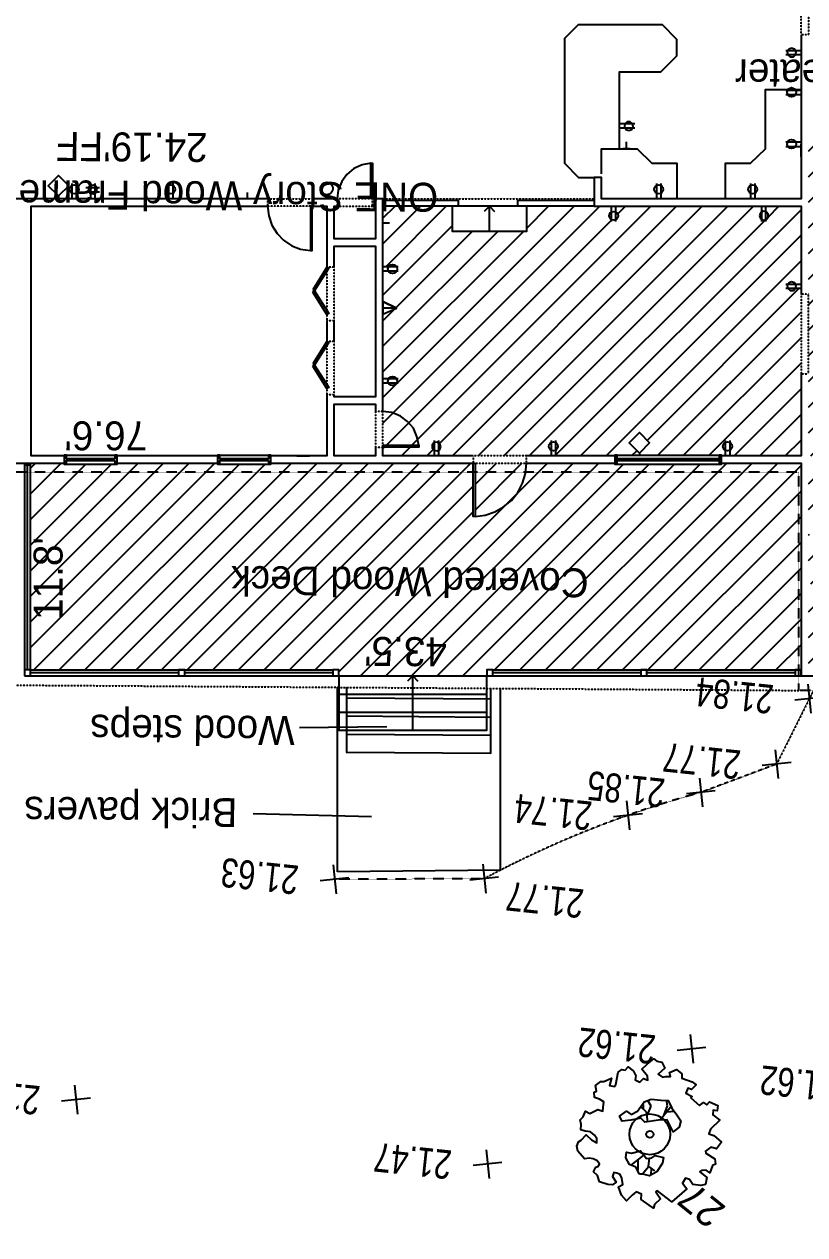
# Model space of a CAD drawing. Header units: inches. Extents: x -625442 to 34963, y -27993 to 66986.
# Drawn here: x 2216 to 2734, y 12471 to 13274 of the extents above; entities that cross this region are included whole.
import ezdxf
from ezdxf.enums import TextEntityAlignment as Align

# ---------------------------------------------------------------- set-up
doc = ezdxf.new("R2010")
doc.units = ezdxf.units.IN
doc.header["$LTSCALE"] = 0.5
doc.header["$MEASUREMENT"] = 0
doc.linetypes.add('DASHED2', pattern=[0.375, 0.25, -0.125])
doc.linetypes.add('HIDDEN2', pattern=[0.1875, 0.125, -0.0625])
for name, color, linetype in [('A-ANNO-TEXT', 30, 'Continuous'), ('BUILDING', 253, 'DASHED2'), ('BUILDING OH', 80, 'HIDDEN2'), ('EDGE OF PAVEMENT', 253, 'DASHED2'), ('EDGE OF PAVERS', 24, 'Continuous'), ('P-ABOVE', 201, 'HIDDEN2'), ('P-BELOW-LIGHT', 143, 'Continuous'), ('P-BELOW-MED', 145, 'Continuous'), ('P-CASEWORK', 140, 'Continuous'), ('P-DOOR', 51, 'Continuous'), ('P-FURNITURE', 201, 'Continuous'), ('P-RAILING', 60, 'Continuous'), ('P-WALL', 90, 'Continuous'), ('P-WINDOW', 213, 'Continuous'), ('SPOT ELEVATION TEXT', 252, 'Continuous'), ('TEXT', 7, 'Continuous'), ('Trees-Anno', 43, 'Continuous'), ('TreesMARK', 46, 'Continuous'), ('WOOD DECK', 37, 'Continuous')]:
    doc.layers.add(name, color=color, linetype=linetype)
doc.styles.add('BLDG', font='IC-Romans.shx', dxfattribs={"width": 0.8})
doc.styles.add('TXT', font='IC-Romans.shx')
doc.dimstyles.new('20 SCALE', dxfattribs={"dimtxt": 1.6, "dimasz": 2, "dimexe": 0.18, "dimexo": 0.0625, "dimgap": 0.04, "dimtad": 0, "dimdec": 1, "dimzin": 0, "dimdsep": 46, "dimtxsty": 'BLDG', "dimcen": 0.09, "dimaunit": 1, "dimadec": 4, "dimazin": 0, "dimtfac": 1, "dimtdec": 1, "dimtofl": 0, "dimtmove": 2, "dimatfit": 3, "dimfxl": 1, "dimtolj": 1, "dimtzin": 0, "dimarcsym": 0})

# ---------------------------------------------------------------- blocks, each defined once
blk = doc.blocks.new('SPT10')
at = {"color": 0, "linetype": 'Continuous'}
for p, q in [((-0.354, -0.354), (0.354, 0.354)), ((0.354, -0.354), (-0.354, 0.354))]:
    blk.add_line(p, q, dxfattribs=at)
blk = doc.blocks.new('TREE11')
at = {"linetype": 'Continuous'}
for p, q in [((-0.1344, 0.1783), (-0.1843, 0.1763)), ((-0.1564, 0.1773), (-0.1793, 0.2113)), ((-0.1324, 0.2402), (-0.1344, 0.1783)), ((-0.1344, 0.1783), (-0.1034, 0.1294)), ((-0.0944, 0.2422), (-0.0475, 0.1843)), ((-0.0345, 0.2472), (-0.0584, 0.1403)), ((0.0654, -0.0594), (0.1134, -0.1044)), ((0.0085, -0.1194), (0.0065, -0.2442)), ((0.0964, -0.0894), (0.1154, -0.1563)), ((0.1134, -0.1044), (0.1703, -0.1084)), ((0.1154, -0.1563), (0.1574, -0.1733)), ((0.1414, -0.1074), (0.1634, -0.1334)), ((0.0065, -0.1943), (-0.0305, -0.2313)), ((0.0085, -0.1673), (0.0275, -0.2303)), ((0.0275, -0.2303), (0.0584, -0.2562))]:
    blk.add_line(p, q, dxfattribs=at)
for points in [[(-0.0404, 0.3569), (-0.0155, 0.3439), (0.0085, 0.3509), (0.0284, 0.3609), (0.0155, 0.3888), (-0.0275, 0.4018), (-0.0195, 0.4337), (0.0065, 0.4507), (0.0634, 0.4737), (0.1023, 0.4487), (0.1383, 0.4467), (0.1472, 0.4098), (0.1363, 0.3928), (0.1413, 0.3779), (0.1702, 0.3699), (0.1962, 0.3779), (0.2201, 0.3908), (0.2431, 0.4148), (0.3129, 0.4018), (0.3389, 0.3808), (0.3499, 0.3509), (0.3439, 0.3289), (0.3399, 0.28), (0.289, 0.282), (0.2481, 0.275), (0.265, 0.2521), (0.293, 0.2441), (0.3279, 0.2441), (0.3609, 0.2651), (0.3898, 0.275), (0.4118, 0.2461), (0.4367, 0.2241), (0.4327, 0.1952), (0.4457, 0.1543), (0.4128, 0.1483), (0.3878, 0.0924), (0.3539, 0.0794), (0.3679, 0.0585), (0.3878, 0.0265), (0.4218, 0.0305), (0.4567, 0.0435), (0.4826, 0.0155), (0.4737, 0.0006), (0.5026, -0.0264), (0.4936, -0.0713), (0.4757, -0.0843), (0.4497, -0.1362), (0.4287, -0.0873), (0.3978, -0.1042), (0.3988, -0.1192), (0.4397, -0.196), (0.4317, -0.226), (0.4108, -0.238), (0.4088, -0.2679), (0.3629, -0.2679), (0.3289, -0.2549), (0.3149, -0.23), (0.28, -0.238), (0.276, -0.2729), (0.2461, -0.2819), (0.266, -0.3028), (0.3269, -0.3148), (0.3199, -0.3647), (0.306, -0.4226), (0.28, -0.4226), (0.2481, -0.4396), (0.2071, -0.4206), (0.2161, -0.3597), (0.1792, -0.3617), (0.1662, -0.3807), (0.1403, -0.3997), (0.1622, -0.4186), (0.1383, -0.4635), (0.0913, -0.4635), (0.0724, -0.4406), (0.0015, -0.4665), (-0.0334, -0.4665), (-0.0284, -0.4216), (-0.0035, -0.4126), (-0.0145, -0.3787), (-0.0634, -0.3887), (-0.0624, -0.3737), (-0.1413, -0.3697), (-0.1492, -0.4036), (-0.1772, -0.4056), (-0.1802, -0.4346), (-0.2401, -0.4496), (-0.26, -0.4196), (-0.2361, -0.4046), (-0.2541, -0.3797), (-0.3149, -0.3797), (-0.303, -0.2909), (-0.3159, -0.2589), (-0.3489, -0.2719), (-0.4178, -0.2699), (-0.4218, -0.212), (-0.3828, -0.196), (-0.3718, -0.1511), (-0.3838, -0.1421), (-0.4547, -0.1511), (-0.4836, -0.1252), (-0.4727, -0.1062), (-0.4896, -0.0533), (-0.4577, -0.0533), (-0.4387, -0.0334), (-0.4317, -0.0174), (-0.4926, -0.0164), (-0.5176, 0.0275), (-0.4966, 0.0535), (-0.4497, 0.0824), (-0.4088, 0.0694), (-0.3818, 0.0804), (-0.3878, 0.1193), (-0.4367, 0.1313), (-0.4118, 0.2661), (-0.287, 0.2701), (-0.282, 0.283), (-0.3369, 0.3), (-0.3309, 0.3569), (-0.3409, 0.3788), (-0.305, 0.3828), (-0.2381, 0.3868), (-0.2161, 0.3579), (-0.1762, 0.3679), (-0.1702, 0.4038), (-0.1642, 0.4587), (-0.1133, 0.4497), (-0.0594, 0.4178), (-0.0734, 0.3868)], [(-0.1183, 0.2581), (-0.0674, 0.2361), (-0.0225, 0.2491), (0.0275, 0.2301), (0.0474, 0.1962), (0.0155, 0.1812), (-0.0225, 0.1283), (-0.0873, 0.1453), (-0.1143, 0.1174), (-0.1213, 0.0904), (-0.1742, 0.0645), (-0.1942, 0.1004), (-0.2011, 0.1703), (-0.1802, 0.2241), (-0.1363, 0.2431)], [(0.0145, -0.1142), (0.0794, -0.0443), (0.1183, -0.0483), (0.1632, 0.0076), (0.2061, 0.0485), (0.2411, 0.0335), (0.2271, -0.0234), (0.1852, -0.0254), (0.1662, -0.0703), (0.1712, -0.1491), (0.1452, -0.196), (0.0883, -0.232), (0.0484, -0.2629), (-0.0045, -0.237), (-0.0534, -0.224), (-0.1083, -0.207), (-0.1263, -0.1671), (-0.1153, -0.1152), (-0.0294, -0.1541)]]:
    blk.add_lwpolyline(points, close=True, dxfattribs=at)
blk.add_circle((0, 0), 0.0248, dxfattribs=at)

msp = doc.modelspace()

# ---------------------------------------------------------------- hatches: boundary and pattern name
at = {"layer": 'P-FURNITURE'}
h = msp.add_hatch(dxfattribs=at)
h.set_pattern_fill('ANSI31', color=256, scale=96)
h.paths.add_polyline_path([(2723.16763, 13102.72532), (2724.92841, 13103.31224), (2726.88482, 13102.72532), (2727.42826, 13101.74711), (2731.18892, 13101.74711), (2731.18892, 13153.39638), (2707.90762, 13153.39638), (2707.90762, 13149.94005), (2709.27711, 13148.11406), (2709.27711, 13146.15765), (2707.90762, 13144.33167), (2707.90762, 13144.55695), (2705.95121, 13144.20124), (2704.19044, 13145.37509), (2703.60352, 13147.13586), (2704.19044, 13149.09227), (2705.16865, 13149.63572), (2705.16865, 13153.39638), (2608.32628, 13153.39638), (2608.32628, 13149.66838, -0.275281251), (2609.85371, 13147.1043, -1), (2604.022, 13147.1043, -0.279241415), (2605.5873, 13149.68853), (2605.5873, 13153.39638), (2594.04447, 13153.39638), (2549.04701, 13153.39638), (2549.04701, 13136.76688), (2500.13672, 13136.76688), (2500.13672, 13153.39638), (2453.9654, 13153.39638), (2453.9654, 13113.28994), (2457.68557, 13113.28994, -0.768550185), (2463.29885, 13111.79512, -0.776925803), (2457.65479, 13110.35532), (2453.9654, 13110.35532), (2453.9654, 13090.20428), (2462.9649, 13085.90018), (2453.9654, 13081.79171), (2453.9654, 13038.9463), (2457.68557, 13038.9463, -0.768550185), (2463.29885, 13037.45148, -0.776925803), (2457.65479, 13036.01168), (2453.9654, 13036.01168), (2453.9654, 13017.23013), (2459.83464, 13016.64321), (2465.50823, 13014.29551), (2470.20362, 13010.77397), (2474.11644, 13006.27423), (2476.46414, 13000.79627), (2477.63798, 12994.92704), (2477.63798, 12993.75319), (2453.9654, 12993.75319), (2453.9654, 12987.88396), (2488.00697, 12987.88396), (2488.00697, 12991.60114), (2486.63748, 12993.16627), (2486.63748, 12995.12268), (2488.00697, 12996.68781), (2489.96338, 12997.07909), (2491.72415, 12995.90525), (2492.31107, 12994.14448), (2491.72415, 12992.18806), (2490.74594, 12991.64462), (2490.74594, 12987.88396), (2513.8316, 12987.88396), (2549.04701, 12987.88396), (2565.48086, 12987.88396), (2565.48086, 12991.60412, -0.268774043), (2563.97001, 12994.21173, -1), (2569.98136, 12994.21173, -0.274405067), (2568.41548, 12991.57334), (2568.41548, 12987.88396), (2607.73935, 12987.88396), (2607.73935, 12988.27524), (2609.30448, 12988.27524), (2623.97757, 12988.27524), (2623.97757, 12989.64473), (2617.13013, 12996.49217), (2623.97757, 13003.33961), (2630.62937, 12996.49217), (2623.97757, 12989.64473), (2623.97757, 12988.27524), (2676.80068, 12988.27524), (2678.36581, 12988.27524), (2678.36581, 12987.88396), (2680.90915, 12987.88396), (2680.90915, 12991.60412, -0.268774043), (2679.39829, 12994.21173, -1), (2685.40964, 12994.21173, -0.274405067), (2683.84376, 12991.57334), (2683.84376, 12987.88396), (2731.18892, 12987.88396), (2731.18892, 13042.2722), (2731.18892, 13095.09531), (2731.18892, 13099.00813), (2727.47174, 13099.00813), (2726.10225, 13097.63865), (2723.9502, 13097.63865), (2722.38507, 13099.00813), (2721.99379, 13100.96455)])
h.paths.add_polyline_path([(2783.22947, 13158.28741), (2776.77331, 13158.87433), (2770.70844, 13161.02638), (2765.23048, 13164.35228), (2760.5351, 13168.85203), (2757.01355, 13174.13434), (2754.66586, 13180.19921), (2753.68766, 13186.45973), (2753.68766, 13187.63358), (2783.22947, 13187.63358), (2783.22947, 13202.30667), (2736.07995, 13202.30667), (2736.07995, 13101.35583), (2739.80011, 13101.35583, -0.768550185), (2745.4134, 13099.86101, -0.776925803), (2739.76933, 13098.42121), (2736.07995, 13098.42121), (2736.07995, 13095.09531), (2736.07995, 13042.2722), (2736.07995, 12987.88396), (2783.22947, 12987.88396), (2783.22947, 13080.22658), (2780.88178, 13076.31376), (2776.18639, 13076.31376), (2774.03434, 13080.22658), (2776.18639, 13084.13941), (2780.88178, 13084.13941), (2783.22947, 13080.22658)])
h.paths.add_polyline_path([(2866.37696, 13184.69896), (2866.37696, 13219.1318), (2788.1205, 13219.1318), (2788.1205, 13187.63358), (2788.1205, 13158.28741), (2788.1205, 13149.67919), (2792.62025, 13149.67919), (2795.16358, 13152.41817), (2818.0536, 13152.41817), (2820.79257, 13149.67919), (2832.53104, 13149.67919), (2835.27002, 13152.41817), (2857.18183, 13152.41817), (2863.63798, 13148.70099), (2866.37696, 13148.70099)])
edge = h.paths.add_edge_path(flags=16)
edge.add_ellipse((2810.52141, 13200.29836), major_axis=(0, -8.55704), ratio=0.864280795, start_angle=242.39798031, end_angle=477.60202131, ccw=False)
edge.add_line((2803.96768, 13204.26373), (2804.94564, 13206.80641))
edge.add_line((2804.94564, 13206.80641), (2805.7282, 13208.95846))
edge.add_line((2805.7282, 13208.95846), (2806.29734, 13211.23502))
edge.add_line((2806.29734, 13211.23502), (2804.16307, 13211.5018))
edge.add_line((2804.16307, 13211.5018), (2803.18487, 13212.08872))
edge.add_line((2803.18487, 13212.08872), (2802.79359, 13213.26257))
edge.add_line((2802.79359, 13213.26257), (2802.79359, 13216.19719))
edge.add_line((2802.79359, 13216.19719), (2803.18487, 13216.97975))
edge.add_line((2803.18487, 13216.97975), (2803.96743, 13217.17539))
edge.add_line((2803.96743, 13217.17539), (2817.07539, 13217.17539))
edge.add_line((2817.07539, 13217.17539), (2817.85795, 13216.97975))
edge.add_line((2817.85795, 13216.97975), (2818.24924, 13216.19719))
edge.add_line((2818.24924, 13216.19719), (2818.24924, 13213.26257))
edge.add_line((2818.24924, 13213.26257), (2817.85795, 13212.08872))
edge.add_line((2817.85795, 13212.08872), (2816.87975, 13211.5018))
edge.add_line((2816.87975, 13211.5018), (2814.74548, 13211.23502))
edge.add_line((2814.74548, 13211.23502), (2815.31462, 13208.95846))
edge.add_line((2815.31462, 13208.95846), (2816.09718, 13206.80641))
edge.add_line((2816.09718, 13206.80641), (2817.07514, 13204.26372))
h.paths.add_polyline_path([(2812.96693, 13194.08974), (2811.79308, 13193.69845), (2810.42359, 13193.50281), (2809.24974, 13193.69845), (2808.0759, 13194.08974), (2806.31513, 13195.65487), (2805.14128, 13197.80692), (2804.75, 13200.74154), (2805.53256, 13203.87179), (2807.09769, 13205.82821), (2809.24974, 13207.00205), (2809.83667, 13207.00205), (2810.42359, 13207.00205), (2811.20615, 13207.00205), (2811.79308, 13207.00205), (2813.94513, 13205.82821), (2815.51026, 13203.87179), (2816.29282, 13200.74154), (2815.90154, 13197.80692), (2814.7277, 13195.65487)], flags=0)
h.paths.add_polyline_path([(2812.96693, 13194.28538), (2811.79308, 13193.8941), (2810.42359, 13193.69845), (2809.24974, 13193.8941), (2808.0759, 13194.28538), (2806.51077, 13195.65487), (2805.53256, 13197.41564), (2805.14128, 13199.76333), (2805.33692, 13202.30667), (2806.31513, 13204.45872), (2807.48897, 13205.63256), (2808.85846, 13206.41513), (2809.0541, 13206.41513), (2809.44538, 13206.61077), (2809.83667, 13206.61077), (2810.42359, 13206.61077), (2811.01051, 13206.61077), (2811.59744, 13206.61077), (2813.35821, 13205.82821), (2814.7277, 13204.45872), (2815.7059, 13202.30667), (2815.90154, 13199.76333), (2815.51026, 13197.41564), (2814.53205, 13195.65487)], flags=0)
h.paths.add_polyline_path([(2813.35821, 13208.1759), (2813.16257, 13208.37154), (2813.35821, 13208.76282), (2813.55385, 13208.37154)], flags=0)
h.paths.add_polyline_path([(2807.68461, 13208.1759), (2807.48897, 13208.37154), (2807.68461, 13208.76282), (2807.88026, 13208.37154)], flags=0)
h.paths.add_polyline_path([(2810.42359, 13213.65385), (2809.56047, 13214.22927), (2809.83667, 13214.43642), (2809.83667, 13214.8277), (2810.42359, 13215.21898), (2811.20615, 13214.8277), (2811.20615, 13214.04513)], flags=0)
h.paths.add_polyline_path([(2990.41345, 13102.92096), (2990.41345, 13104.48609), (2990.80474, 13104.48609), (2990.80474, 13122.09379), (2966.74087, 13122.09379), (2966.74087, 13094.50839), (2965.76267, 13094.50839), (2959.69779, 13095.48659), (2954.21984, 13097.63865), (2949.13317, 13100.96455), (2945.02471, 13105.26865), (2941.89445, 13110.35532), (2939.93804, 13116.02892), (2939.35111, 13122.09379), (2916.85238, 13122.09379), (2916.85238, 13118.37363, -0.268774043), (2918.36324, 13115.76602, -1), (2912.35188, 13115.76602, -0.274405067), (2913.91776, 13118.40441), (2913.91776, 13122.09379), (2844.26951, 13122.09379), (2844.26951, 13118.63746), (2845.639, 13116.81148), (2845.639, 13114.85507), (2844.26951, 13113.02908), (2844.26951, 13113.25437), (2842.3131, 13112.89866), (2840.55233, 13113.87686), (2839.9654, 13115.83327), (2840.55233, 13117.78969), (2841.53053, 13118.33313), (2841.53053, 13122.09379), (2788.1205, 13122.09379), (2788.1205, 13072.98786), (2790.84484, 13072.98786, -1.018689841), (2799.14301, 13073.14153, -0.981653061), (2790.84484, 13072.98786), (2788.1205, 13072.98786), (2788.1205, 13059.48862), (2791.56088, 13059.48862, -0.787554824), (2797.14945, 13058.14122, -0.780748441), (2791.58397, 13056.74965), (2788.1205, 13056.74965), (2788.1205, 12987.88396), (2990.80474, 12987.88396), (2990.80474, 13009.0132), (2987.08755, 13009.0132), (2985.52242, 13007.64372), (2983.56601, 13007.64372), (2982.00088, 13009.0132), (2981.6096, 13010.96961), (2982.78345, 13012.73039), (2984.54422, 13013.31731), (2986.50063, 13012.73039), (2987.04408, 13011.75218), (2990.41345, 13011.75218), (2990.41345, 13011.94782), (2990.41345, 13044.03297), (2990.41345, 13045.5981), (2990.80474, 13045.5981), (2990.80474, 13069.27068), (2990.41345, 13069.27068), (2990.41345, 13070.64017)])
h.paths.add_polyline_path([(2990.80474, 12945.23419), (2987.08457, 12945.23419, -0.768550185), (2981.47129, 12946.72901, -0.776925803), (2987.11535, 12948.1688), (2990.80474, 12948.1688), (2990.80474, 12981.62344), (2987.07674, 12981.62344, -0.775629861), (2981.59687, 12982.99293), (2788.1205, 12982.99293), (2788.1205, 12980.05831), (2823.33591, 12980.05831), (2823.33591, 12978.88447), (2822.55334, 12972.23267), (2820.40129, 12965.77651), (2817.07539, 12959.71163), (2812.57564, 12954.62496), (2807.29333, 12950.32086), (2801.22846, 12947.1906), (2794.7723, 12945.42983), (2793.3409, 12945.26143), (2793.20717, 12945.03855), (2797.90256, 12945.03855), (2800.05461, 12941.12572), (2797.90256, 12937.01726), (2793.20717, 12937.01726), (2790.85947, 12941.12572), (2793.3409, 12945.26143), (2788.1205, 12944.64726), (2788.1205, 12936.03905), (2752.12253, 12936.03905), (2752.12253, 12932.35702, -0.276226178), (2753.66214, 12929.78279, -1), (2747.81842, 12929.78279, -0.258184749), (2749.18791, 12932.25815), (2749.18791, 12936.03905), (2736.07995, 12936.03905), (2736.07995, 12902.9757), (2739.79713, 12902.9757), (2741.36226, 12904.34519), (2743.70996, 12904.34519), (2743.70996, 12904.00281), (2744.8838, 12902.9757), (2745.27509, 12901.01929), (2744.29688, 12899.25851), (2742.34047, 12898.67159), (2740.38406, 12899.25851), (2739.84061, 12900.23672), (2736.07995, 12900.23672), (2736.07995, 12846.82669), (2826.27052, 12846.82669), (2826.27052, 12847.21797), (2827.83565, 12847.21797), (2846.6172, 12847.21797), (2846.6172, 12850.55468, -0.275281251), (2845.08977, 12853.11876, -1), (2850.92148, 12853.11876, -0.279241415), (2849.35618, 12850.53453), (2849.35618, 12847.21797), (2859.9208, 12847.21797), (2861.48593, 12847.21797), (2861.48593, 12846.82669), (2903.54878, 12846.82669), (2903.54878, 12850.54685, -0.268774043), (2902.03792, 12853.15445, -1), (2908.04928, 12853.15445, -0.274405067), (2906.4834, 12850.51607), (2906.4834, 12846.82669), (2908.43981, 12846.82669), (2908.43981, 12847.21797), (2910.00494, 12847.21797), (2942.28573, 12847.21797), (2943.85086, 12847.21797), (2943.85086, 12846.82669), (2990.80474, 12846.82669), (2990.80474, 12888.88953), (2987.08457, 12888.88953, -0.768550185), (2981.47129, 12890.38435, -0.776925803), (2987.11535, 12891.82415), (2990.80474, 12891.82415), (2990.80474, 12897.69339), (2990.80474, 12933.10443)])
h.paths.add_polyline_path([(2783.22947, 12980.05831), (2783.22947, 12982.99293), (2736.07995, 12982.99293), (2736.07995, 12940.93008), (2783.22947, 12940.93008), (2783.22947, 12944.8429)], flags=17)
h.paths.add_polyline_path([(2910.59186, 13219.1318), (2871.26799, 13219.1318), (2871.26799, 13184.69896), (2883.00646, 13184.69896), (2883.00646, 13179.80793), (2871.26799, 13179.80793), (2871.26799, 13126.98482), (2884.76723, 13126.98482), (2885.74544, 13129.18578), (2885.74544, 13129.91944), (2885.54979, 13129.91944), (2885.54979, 13130.11508), (2884.57159, 13129.91944), (2884.57159, 13130.31072), (2885.54979, 13130.11508), (2885.54979, 13130.31072), (2885.94108, 13130.31072), (2886.33236, 13130.31072), (2886.33236, 13130.11508), (2887.31056, 13130.31072), (2887.31056, 13129.91944), (2886.33236, 13130.11508), (2886.33236, 13129.91944), (2886.13672, 13128.74559), (2886.33236, 13128.74559), (2886.91928, 13126.98482), (2889.65826, 13126.98482), (2889.65826, 13133.07332, -9.864532552), (2891.61467, 13133.0497), (2891.61467, 13126.98482), (2894.94057, 13126.98482), (2895.72313, 13129.33251), (2895.72313, 13129.91944), (2895.52749, 13129.91944), (2895.52749, 13130.11508), (2894.54929, 13129.91944), (2894.54929, 13130.31072), (2895.52749, 13130.11508), (2895.52749, 13130.31072), (2895.91878, 13130.31072), (2896.31006, 13130.31072), (2896.31006, 13130.11508), (2897.28826, 13130.31072), (2897.28826, 13129.91944), (2896.31006, 13130.11508), (2896.31006, 13129.91944), (2896.11442, 13129.91944), (2896.11442, 13128.74559), (2896.31006, 13128.74559), (2896.89698, 13126.98482), (2910.59186, 13126.98482)])
h.paths.add_polyline_path([(2990.80474, 13219.1318), (2962.63241, 13219.1318), (2962.63241, 13215.67548), (2964.0019, 13213.84949), (2964.0019, 13211.89308), (2962.63241, 13210.0671), (2962.63241, 13210.29238), (2960.676, 13209.93667), (2958.91523, 13210.91488), (2958.3283, 13212.87129), (2958.91523, 13214.8277), (2959.89343, 13215.37115), (2959.89343, 13219.1318), (2915.48289, 13219.1318), (2915.48289, 13126.98482), (2939.35111, 13126.98482), (2966.74087, 13126.98482), (2990.80474, 13126.98482)])
h.paths.add_polyline_path([(2470.20362, 13010.77397), (2465.50823, 13014.29551), (2459.83464, 13016.64321), (2453.9654, 13017.23013), (2453.9654, 12994.92704), (2477.63798, 12994.92704), (2476.46414, 13000.79627), (2474.11644, 13006.27423)], flags=17)
h.paths.add_polyline_path([(2820.40129, 12965.77651), (2822.55334, 12972.23267), (2823.33591, 12978.88447), (2788.1205, 12978.88447), (2788.1205, 12944.64726), (2793.3409, 12945.26143), (2794.7723, 12945.42983), (2801.22846, 12947.1906), (2807.29333, 12950.32086), (2812.57564, 12954.62496), (2817.07539, 12959.71163)], flags=17)
h.paths.add_polyline_path([(2965.76267, 13122.09379), (2939.35111, 13122.09379), (2939.93804, 13116.02892), (2941.89445, 13110.35532), (2945.02471, 13105.26865), (2949.13317, 13100.96455), (2954.21984, 13097.63865), (2959.69779, 13095.48659), (2965.76267, 13094.50839)], flags=17)
h.paths.add_polyline_path([(2783.22947, 13186.45973), (2753.68766, 13186.45973), (2754.66586, 13180.19921), (2757.01355, 13174.13434), (2760.5351, 13168.85203), (2765.23048, 13164.35228), (2770.70844, 13161.02638), (2776.77331, 13158.87433), (2783.22947, 13158.28741)], flags=17)
h.paths.add_polyline_path([(2731.18892, 12982.99293), (2678.36581, 12982.99293), (2678.36581, 12982.40601), (2676.80068, 12982.40601), (2609.30448, 12982.40601), (2607.73935, 12982.40601), (2607.73935, 12982.99293), (2549.04701, 12982.99293), (2548.46008, 12976.14549), (2546.50367, 12969.68933), (2543.37341, 12963.62446), (2539.06931, 12958.34214), (2533.98264, 12954.03804), (2528.1134, 12950.71214), (2521.65724, 12948.56009), (2515.00545, 12947.58188), (2513.8316, 12947.58188), (2513.8316, 12982.99293), (2379.62177, 12982.99293), (2379.62177, 12982.40601), (2378.05664, 12982.40601), (2345.77585, 12982.40601), (2344.21072, 12982.40601), (2344.21072, 12982.99293), (2277.69272, 12982.99293), (2277.69272, 12982.40601), (2276.12759, 12982.40601), (2244.04244, 12982.40601), (2242.47732, 12982.40601), (2242.47732, 12982.99293), (2220.31563, 12982.99293), (2220.31563, 12981.99293), (2220.31563, 12845.93566), (2420.66495, 12845.93566), (2424.66495, 12845.93566), (2424.66495, 12841.93566), (2522.83961, 12841.93566), (2522.83961, 12845.93566), (2526.83961, 12845.93566), (2731.18892, 12845.93566)])
h.paths.add_polyline_path([(2546.50367, 12969.68933), (2548.46008, 12976.14549), (2549.04701, 12982.99293), (2515.00545, 12982.99293), (2515.00545, 12947.58188), (2521.65724, 12948.56009), (2528.1134, 12950.71214), (2533.98264, 12954.03804), (2539.06931, 12958.34214), (2543.37341, 12963.62446)], flags=17)

# ---------------------------------------------------------------- linework, layer by layer
at = {"layer": 'A-ANNO-TEXT'}
for points in [[(2524.59186, 13136.76688), (2524.59186, 13153.39638), (2521.07032, 13149.87484)], [(2524.59186, 13153.39638), (2527.91776, 13149.87484)], [(2473.75228, 12805.93566), (2473.75228, 12841.93566), (2470.23074, 12838.41412)], [(2473.75228, 12841.93566), (2477.07818, 12838.41412)]]:
    msp.add_lwpolyline(points, dxfattribs=at)
at = {"layer": 'BUILDING'}
for points in [[(2729.72138, 12977.17396), (1810.68286, 12977.17396)], [(2729.72138, 12832.34461), (2729.72138, 12977.17396)], [(3001.1339, 12831.49608), (2729.72138, 12832.34461)]]:
    msp.add_lwpolyline(points, dxfattribs=at)
at = {"layer": 'BUILDING OH'}
msp.add_lwpolyline([(2207.90232, 12835.89189), (2729.72138, 12832.34461)], dxfattribs=at)
at = {"layer": 'EDGE OF PAVEMENT'}
msp.add_lwpolyline([(2739.38974, 12832.31439), (2714.96284, 12783.51617), (2664.73719, 12764.73019, 0.056354148), (2521.1017, 12707.51551), (2421.84117, 12707.12884)], format="xyb", dxfattribs=at)
at = {"layer": 'EDGE OF PAVERS'}
for points in [[(2423.90232, 12712.02071), (2423.90232, 12834.42354)], [(2531.90232, 12713.17686), (2531.90232, 12833.68937)], [(2531.90232, 12713.17686), (2423.90232, 12712.02071)]]:
    msp.add_lwpolyline(points, dxfattribs=at)
at = {"layer": 'P-ABOVE'}
for points in [[(2736.07995, 13267.06389), (2731.18892, 13267.06389), (2731.18892, 13302.2793), (2736.07995, 13302.2793)], [(2377.66535, 13153.39638), (2377.66535, 13158.28741), (2407.01153, 13158.28741), (2407.01153, 13153.39638)], [(2447.11796, 13158.28741), (2423.64103, 13158.28741), (2423.64103, 13153.39638), (2447.11796, 13153.39638)], [(2421.68461, 13113.0943), (2416.79359, 13113.0943), (2416.79359, 13077.68325), (2421.68461, 13077.68325)], [(2736.07995, 13042.2722), (2736.07995, 13095.09531), (2731.18892, 13095.09531), (2731.18892, 13042.2722)], [(2421.68461, 13063.79273), (2416.79359, 13063.79273), (2416.79359, 13028.57732), (2421.68461, 13028.57732)], [(2453.9654, 12993.75319), (2453.9654, 13017.23013), (2449.07438, 13017.23013), (2449.07438, 12993.75319)], [(2513.8316, 12982.99293), (2549.04701, 12982.99293), (2549.04701, 12987.88396), (2513.8316, 12987.88396)]]:
    msp.add_lwpolyline(points, close=True, dxfattribs=at)
msp.add_lwpolyline([(2453.9654, 13158.28741), (2594.04447, 13158.28741)], dxfattribs=at)
at = {"layer": 'P-BELOW-LIGHT'}
for points in [[(2721.01558, 13256.69491), (2731.18892, 13256.69491)], [(2721.01558, 13253.95593), (2731.18892, 13253.95593)], [(2721.01558, 13230.47899), (2731.18892, 13230.47899)], [(2721.01558, 13227.54437), (2731.18892, 13227.54437)], [(2620.84731, 13207.98026), (2610.67397, 13207.98026)], [(2620.84731, 13205.24128), (2610.67397, 13205.24128)], [(2617.71705, 13191.5464), (2613.02166, 13191.5464)], [(2615.17372, 13196.04615), (2615.17372, 13191.5464)], [(2721.01558, 13196.04615), (2731.18892, 13196.04615)], [(2721.01558, 13193.11153), (2731.18892, 13193.11153)], [(2731.18892, 13186.26409), (2731.18892, 13194.67666)], [(2247.75963, 13168.46075), (2247.75963, 13158.28741)], [(2250.69424, 13168.46075), (2250.69424, 13158.28741)], [(2256.95476, 13165.91741), (2265.95425, 13165.91741)], [(2260.08502, 13168.46075), (2260.08502, 13158.28741)], [(2262.824, 13168.46075), (2262.824, 13158.28741)], [(2311.73428, 13168.46075), (2311.73428, 13158.28741)], [(2314.6689, 13168.46075), (2314.6689, 13158.28741)], [(2635.32476, 13168.46075), (2635.32476, 13158.28741)], [(2638.25937, 13168.46075), (2638.25937, 13158.28741)], [(2697.53864, 13168.46075), (2697.53864, 13158.28741)], [(2700.47326, 13168.46075), (2700.47326, 13158.28741)], [(2238.76013, 13160.24382), (2238.76013, 13158.28741)], [(2256.95476, 13162.98279), (2265.95425, 13162.98279)], [(2363.97047, 13162.59151), (2363.97047, 13158.28741)], [(2419.14128, 13158.28741), (2414.44589, 13158.28741)], [(2416.59794, 13161.02638), (2416.59794, 13158.28741)], [(2605.5873, 13143.22304), (2605.5873, 13153.39638)], [(2608.32628, 13143.22304), (2608.32628, 13153.39638)], [(2705.16865, 13143.22304), (2705.16865, 13153.39638)], [(2707.90762, 13143.22304), (2707.90762, 13153.39638)], [(2453.9654, 13139.7015), (2453.9654, 13144.39688)], [(2458.26951, 13142.24483), (2453.9654, 13142.24483)], [(2464.13874, 13113.28994), (2453.9654, 13113.28994)], [(2464.13874, 13110.35532), (2453.9654, 13110.35532)], [(2721.01558, 13101.74711), (2731.18892, 13101.74711)], [(2721.01558, 13099.00813), (2731.18892, 13099.00813)], [(2464.13874, 13038.9463), (2453.9654, 13038.9463)], [(2464.13874, 13036.01168), (2453.9654, 13036.01168)], [(2488.00697, 12998.0573), (2488.00697, 12987.88396)], [(2490.74594, 12998.0573), (2490.74594, 12987.88396)], [(2565.48086, 12998.0573), (2565.48086, 12987.88396)], [(2568.41548, 12998.0573), (2568.41548, 12987.88396)], [(2680.90915, 12998.0573), (2680.90915, 12987.88396)], [(2683.84376, 12998.0573), (2683.84376, 12987.88396)], [(2244.04244, 12982.40601), (2244.04244, 12984.7537), (2244.62937, 12984.7537), (2244.62937, 12985.92755), (2244.04244, 12985.92755), (2244.04244, 12988.27524), (2242.47732, 12988.27524), (2242.47732, 12982.40601), (2244.04244, 12982.40601), (2276.12759, 12982.40601)], [(2244.04244, 12988.27524), (2276.12759, 12988.27524)], [(2345.77585, 12982.40601), (2345.77585, 12984.7537), (2346.55841, 12984.7537), (2346.55841, 12985.92755), (2345.77585, 12985.92755), (2345.77585, 12988.27524), (2344.21072, 12988.27524), (2344.21072, 12982.40601), (2345.77585, 12982.40601), (2378.05664, 12982.40601)], [(2345.77585, 12988.27524), (2378.05664, 12988.27524)], [(2396.83819, 12987.88396), (2405.25076, 12987.88396)], [(2609.30448, 12982.40601), (2609.30448, 12984.7537), (2610.08705, 12984.7537), (2610.08705, 12985.92755), (2609.30448, 12985.92755), (2609.30448, 12988.27524), (2607.73935, 12988.27524), (2607.73935, 12982.40601), (2609.30448, 12982.40601), (2676.80068, 12982.40601)], [(2609.30448, 12988.27524), (2676.80068, 12988.27524)], [(2623.97757, 12989.64473), (2623.97757, 12987.88396)], [(2608.52192, 12984.7537), (2608.52192, 12985.92755)], [(2677.58325, 12985.92755), (2677.58325, 12984.7537)]]:
    msp.add_lwpolyline(points, dxfattribs=at)
for points in [[(2724.92841, 13258.26004), (2723.16763, 13257.47747), (2721.99379, 13255.91234), (2722.38507, 13253.76029), (2723.9502, 13252.58644), (2726.10225, 13252.58644), (2727.47174, 13253.76029), (2727.86302, 13255.91234), (2726.88482, 13257.47747)], [(2616.93449, 13203.67615), (2618.8909, 13204.26308), (2619.8691, 13206.02385), (2619.47782, 13207.98026), (2617.91269, 13209.34975), (2615.95628, 13209.34975), (2614.39115, 13207.98026), (2613.99987, 13206.02385), (2614.97808, 13204.26308)], [(2238.76013, 13173.74306), (2245.60757, 13166.89562), (2238.76013, 13160.24382), (2231.91269, 13166.89562), (2238.76013, 13173.74306), (2245.60757, 13166.89562), (2238.76013, 13160.24382), (2231.91269, 13166.89562)], [(2264.38912, 13164.54792), (2263.8022, 13166.50433), (2262.04143, 13167.48254), (2259.88938, 13167.09126), (2258.71553, 13165.52613), (2258.71553, 13163.56972), (2259.88938, 13162.00459), (2262.04143, 13161.6133), (2263.8022, 13162.59151)], [(2703.60352, 13147.13586), (2704.19044, 13145.37509), (2705.95121, 13144.20124), (2708.10327, 13144.59252), (2709.27711, 13146.15765), (2709.27711, 13148.11406), (2708.10327, 13149.67919), (2705.95121, 13150.07048), (2704.19044, 13149.09227)], [(2724.92841, 13103.31224), (2723.16763, 13102.72532), (2721.99379, 13100.96455), (2722.38507, 13099.00813), (2723.9502, 13097.63865), (2726.10225, 13097.63865), (2727.47174, 13099.00813), (2727.86302, 13100.96455), (2726.88482, 13102.72532)], [(2453.9654, 13081.79171), (2462.9649, 13085.90018), (2453.9654, 13090.20428)], [(2453.9654, 13085.90018), (2453.9654, 13090.20428), (2462.9649, 13085.90018), (2453.9654, 13085.90018), (2453.9654, 13081.79171), (2462.9649, 13085.90018)], [(2492.31107, 12994.14448), (2491.72415, 12995.90525), (2489.96338, 12997.07909), (2488.00697, 12996.68781), (2486.63748, 12995.12268), (2486.63748, 12993.16627), (2488.00697, 12991.60114), (2489.96338, 12991.20986), (2491.72415, 12992.18806)], [(2623.97757, 13003.33961), (2630.62937, 12996.49217), (2623.97757, 12989.64473), (2617.13013, 12996.49217), (2623.97757, 13003.33961), (2630.62937, 12996.49217), (2623.97757, 12989.64473), (2617.13013, 12996.49217)], [(2276.12759, 12984.7537), (2276.12759, 12982.40601), (2277.69272, 12982.40601), (2277.69272, 12988.27524), (2276.12759, 12988.27524), (2276.12759, 12985.92755), (2275.34503, 12985.92755), (2275.34503, 12984.7537)], [(2378.05664, 12984.7537), (2378.05664, 12982.40601), (2379.62177, 12982.40601), (2379.62177, 12988.27524), (2378.05664, 12988.27524), (2378.05664, 12985.92755), (2377.27407, 12985.92755), (2377.27407, 12984.7537)], [(2676.80068, 12984.7537), (2676.80068, 12982.40601), (2678.36581, 12982.40601), (2678.36581, 12988.27524), (2676.80068, 12988.27524), (2676.80068, 12985.92755), (2676.01812, 12985.92755), (2676.01812, 12984.7537)]]:
    msp.add_lwpolyline(points, close=True, dxfattribs=at)
for centre, radius in [((2724.86115, 13229.03919), 3.00568), ((2724.86115, 13194.60635), 3.00568), ((2249.25445, 13164.61517), 3.00568), ((2313.22911, 13164.61517), 3.00568), ((2416.63073, 13165.1393), 4.14125), ((2636.81958, 13164.61517), 3.00568), ((2699.03346, 13164.61517), 3.00568), ((2606.93786, 13147.1043), 2.91586), ((2460.29317, 13111.79512), 3.00568), ((2460.29317, 13037.45148), 3.00568), ((2566.97568, 12994.21173), 3.00568), ((2682.40397, 12994.21173), 3.00568)]:
    msp.add_circle(centre, radius, dxfattribs=at)
at = {"layer": 'P-BELOW-MED'}
for p, q in [((2216.31563, 12981.99293), (2216.31563, 12841.93566)), ((2220.31563, 12845.93566), (2220.31563, 12981.99293)), ((2220.31563, 12845.93566), (2420.66495, 12845.93566)), ((2526.83961, 12845.93566), (2731.18892, 12845.93566)), ((2216.31563, 12841.93566), (2424.66495, 12841.93566)), ((2424.66495, 12841.93566), (2522.83961, 12841.93566)), ((2526.83961, 12841.93566), (2731.18892, 12841.93566))]:
    msp.add_line(p, q, dxfattribs=at)
for points in [[(2504.04954, 13153.39638), (2504.04954, 13157.3092), (2453.9654, 13157.3092)], [(2594.04447, 13157.3092), (2543.17777, 13157.3092), (2543.17777, 13153.39638)], [(2594.04447, 13153.39638), (2453.9654, 13153.39638)], [(2549.04701, 13153.39638), (2549.04701, 13136.76688), (2500.13672, 13136.76688), (2500.13672, 13153.39638)], [(2424.66495, 12841.93566), (2424.66495, 12829.93566), (2522.83961, 12829.93566), (2522.83961, 12841.93566)], [(2424.66495, 12829.93566), (2424.66495, 12817.93566), (2522.83961, 12817.93566), (2522.83961, 12829.93566)], [(2424.66495, 12817.93566), (2424.66495, 12805.93566), (2522.83961, 12805.93566), (2522.83961, 12817.93566)]]:
    msp.add_lwpolyline(points, dxfattribs=at)
at = {"layer": 'P-CASEWORK'}
for points in [[(2610.67397, 13191.5464), (2610.67397, 13242.60874), (2638.25937, 13242.60874), (2648.824, 13253.17337), (2648.824, 13263.93363), (2639.23758, 13273.71569), (2583.28421, 13273.71569), (2574.28472, 13264.71619), (2574.28472, 13181.95998), (2583.67549, 13172.56921), (2594.04447, 13172.56921)], [(2681.10479, 13158.28741), (2681.10479, 13181.95998), (2697.73428, 13181.95998), (2707.51634, 13191.5464), (2707.51634, 13230.87027), (2730.99328, 13230.87027)], [(2598.9355, 13174.9169), (2598.9355, 13191.5464), (2622.41244, 13191.5464), (2632.1945, 13181.95998), (2648.824, 13181.95998), (2648.824, 13158.28741)]]:
    msp.add_lwpolyline(points, dxfattribs=at)
at = {"layer": 'P-DOOR'}
for points in [[(2445.94412, 13181.95998), (2440.07488, 13180.78614), (2434.59693, 13178.43844), (2430.09718, 13174.52562), (2426.57564, 13169.83023), (2424.22795, 13164.15664), (2423.64103, 13158.28741), (2407.01153, 13158.28741)], [(2377.46971, 13153.39638), (2378.25228, 13146.94022), (2380.20869, 13140.87534), (2383.73023, 13135.39739), (2388.03434, 13130.89764), (2393.51229, 13127.18046), (2399.38152, 13125.02841), (2405.83768, 13124.0502)], [(2477.63798, 12994.92704), (2476.46414, 13000.79627), (2474.11644, 13006.27423), (2470.20362, 13010.77397), (2465.50823, 13014.29551), (2459.83464, 13016.64321), (2453.9654, 13017.23013)], [(2515.00545, 12947.58188), (2521.65724, 12948.56009), (2528.1134, 12950.71214), (2533.98264, 12954.03804), (2539.06931, 12958.34214), (2543.37341, 12963.62446), (2546.50367, 12969.68933), (2548.46008, 12976.14549), (2549.04701, 12982.99293)]]:
    msp.add_lwpolyline(points, dxfattribs=at)
for points in [[(2445.94412, 13158.28741), (2445.94412, 13181.95998), (2447.11796, 13181.95998), (2447.11796, 13158.28741)], [(2405.83768, 13153.39638), (2405.83768, 13124.0502), (2407.01153, 13124.0502), (2407.01153, 13153.39638)], [(2407.40281, 13098.02993), (2408.57666, 13097.24736), (2417.96743, 13112.31173), (2416.79359, 13113.0943)], [(2407.40281, 13096.4648), (2408.57666, 13097.24736), (2417.96743, 13082.37864), (2416.79359, 13081.59607)], [(2407.40281, 13048.924), (2408.57666, 13048.14143), (2417.96743, 13063.01016), (2416.79359, 13063.79273)], [(2407.40281, 13047.35887), (2408.57666, 13048.14143), (2417.96743, 13033.27271), (2416.79359, 13032.49014)], [(2453.9654, 12994.92704), (2477.63798, 12994.92704), (2477.63798, 12993.75319), (2453.9654, 12993.75319)], [(2515.00545, 12982.99293), (2515.00545, 12947.58188), (2513.8316, 12947.58188), (2513.8316, 12982.99293)]]:
    msp.add_lwpolyline(points, close=True, dxfattribs=at)
at = {"layer": 'P-RAILING'}
for p, q in [((2218.31563, 12845.93566), (2218.31563, 12981.99293)), ((2318.49029, 12843.93566), (2220.31563, 12843.93566)), ((2420.66495, 12843.93566), (2322.49029, 12843.93566)), ((2625.01426, 12843.93566), (2526.83961, 12843.93566)), ((2727.18892, 12843.93566), (2629.01426, 12843.93566))]:
    msp.add_line(p, q, dxfattribs=at)
at = {"layer": 'P-WALL'}
for points in [[(2731.18892, 13267.06389), (2731.18892, 13158.28741), (2598.9355, 13158.28741), (2598.9355, 13172.56921), (2594.04447, 13172.56921), (2594.04447, 13153.39638), (2731.18892, 13153.39638), (2731.18892, 13095.09531)], [(2377.66535, 13158.28741), (2122.94057, 13158.28741), (2122.94057, 13232.82669), (2044.09718, 13232.82669)], [(2453.9654, 13017.23013), (2453.9654, 13158.28741), (2447.11796, 13158.28741)], [(2242.47732, 12987.88396), (2220.76115, 12987.88396), (2220.76115, 13153.39638), (2377.66535, 13153.39638)], [(2407.01153, 13153.39638), (2416.79359, 13153.39638), (2416.79359, 13113.0943)], [(2447.11796, 13153.39638), (2449.07438, 13153.39638), (2449.07438, 13131.87585), (2421.68461, 13131.87585), (2421.68461, 13153.39638), (2423.64103, 13153.39638)], [(2421.68461, 13113.0943), (2421.68461, 13126.98482), (2449.07438, 13126.98482), (2449.07438, 13027.01219), (2421.68461, 13027.01219), (2421.68461, 13028.57732)], [(2416.79359, 13077.68325), (2416.79359, 13063.79273)], [(2421.68461, 13063.79273), (2421.68461, 13077.68325)], [(2731.18892, 13042.2722), (2731.18892, 12987.88396), (2678.36581, 12987.88396)], [(2416.79359, 13028.57732), (2416.79359, 12987.88396), (2379.62177, 12987.88396)], [(2449.07438, 12993.75319), (2449.07438, 12987.88396), (2421.68461, 12987.88396), (2421.68461, 13022.12116), (2449.07438, 13022.12116), (2449.07438, 13017.23013)], [(2344.21072, 12987.88396), (2277.69272, 12987.88396)], [(2513.8316, 12987.88396), (2453.9654, 12987.88396), (2453.9654, 12993.75319)], [(2607.73935, 12987.88396), (2549.04701, 12987.88396)], [(2192.0019, 12982.99293), (2242.47732, 12982.99293)], [(2216.31563, 12982.99293), (2216.31563, 12981.99293), (2220.31563, 12981.99293), (2220.31563, 12982.99293)], [(2277.69272, 12982.99293), (2344.21072, 12982.99293)], [(2379.62177, 12982.99293), (2513.8316, 12982.99293)], [(2549.04701, 12982.99293), (2607.73935, 12982.99293)], [(2678.36581, 12982.99293), (2731.18892, 12982.99293), (2731.18892, 12841.93566), (2826.27052, 12841.93566)]]:
    msp.add_lwpolyline(points, dxfattribs=at)
for points in [[(2216.31563, 12841.93566), (2220.31563, 12841.93566), (2220.31563, 12845.93566), (2216.31563, 12845.93566)], [(2318.49029, 12841.93566), (2322.49029, 12841.93566), (2322.49029, 12845.93566), (2318.49029, 12845.93566)], [(2420.66495, 12841.93566), (2424.66495, 12841.93566), (2424.66495, 12845.93566), (2420.66495, 12845.93566)], [(2522.83961, 12841.93566), (2526.83961, 12841.93566), (2526.83961, 12845.93566), (2522.83961, 12845.93566)], [(2625.01426, 12841.93566), (2629.01426, 12841.93566), (2629.01426, 12845.93566), (2625.01426, 12845.93566)], [(2727.18892, 12841.93566), (2731.18892, 12841.93566), (2731.18892, 12845.93566), (2727.18892, 12845.93566)]]:
    msp.add_lwpolyline(points, close=True, dxfattribs=at)
msp.add_circle((2630.85662, 12538.02742), 13.5, dxfattribs=at)
at = {"layer": 'P-WINDOW'}
for points in [[(2244.62937, 12984.7537), (2275.34503, 12984.7537), (2275.34503, 12985.92755), (2244.62937, 12985.92755)], [(2346.55841, 12984.7537), (2377.27407, 12984.7537), (2377.27407, 12985.92755), (2346.55841, 12985.92755)], [(2610.08705, 12984.7537), (2676.01812, 12984.7537), (2676.01812, 12985.92755), (2610.08705, 12985.92755)]]:
    msp.add_lwpolyline(points, close=True, dxfattribs=at)
at = {"layer": 'WOOD DECK'}
for points in [[(2525.84726, 12826.48958), (2429.84726, 12827.22375)], [(2429.90232, 12791.22228), (2429.90232, 12834.42354)], [(2525.57196, 12790.49063), (2525.57196, 12833.6919)], [(2525.75549, 12814.48993), (2429.75549, 12815.2241)], [(2525.66372, 12802.49028), (2429.66372, 12803.22446)], [(2525.57196, 12790.49063), (2429.57196, 12791.22481)]]:
    msp.add_lwpolyline(points, dxfattribs=at)

# ---------------------------------------------------------------- block references
at = {"layer": 'SPOT ELEVATION TEXT', "xscale": 19.2, "yscale": 19.2, "zscale": 19.2, "rotation": 140.9991020578327}
for p in [(2736.67999, 12826.90106), (2714.96284, 12783.51617), (2664.73719, 12764.73019), (2616.38915, 12749.59936), (2421.84117, 12707.12884), (2521.1017, 12707.51551), (2658.57104, 12594.67087), (2250.40423, 12560.98238), (2523.29485, 12518.29844)]:
    msp.add_blockref('SPT10', p, dxfattribs=at)
at = {"layer": 'TreesMARK', "color": 46, "xscale": 96, "yscale": 96, "zscale": 96, "rotation": 140.9991020578327}
msp.add_blockref('TREE11', (2630.85662, 12538.02742), dxfattribs=at)

# ---------------------------------------------------------------- texts
at = {"layer": 'SPOT ELEVATION TEXT', "style": 'BLDG', "width": 0.8}
for s, p in [('21.84', (2688.02823, 12838.50563)), ('21.77', (2666.31108, 12795.12073)), ('21.85', (2616.08543, 12776.33476)), ('21.74', (2567.73739, 12761.20393)), ('21.63', (2373.1894, 12718.73341)), ('21.77', (2562.27611, 12703.01456)), ('21.62', (2609.91927, 12606.27543)), ('21.62', (2730.65379, 12581.1299)), ('21.35', (2201.75246, 12572.58695)), ('21.47', (2474.64308, 12529.90301))]:
    msp.add_text(s, height=19.2, rotation=173.99910206, dxfattribs=at).set_placement(p, align=Align.CENTER)
at = {"layer": 'TEXT', "char_height": 19.2, "style": 'TXT'}
for s, insert, attachment_point, rotation in [('Water Heater \\PCloset', (2839.90912, 13230.62736), 1, 179.61051486), ("ONE Story Wood Frame Residence \\P24.19'FF", (2287.13282, 13151.08375), 2, 179.61051486), ("76.6'", (2270.20212, 12991.57396), 2, 180), ("11.8'", (2222.30232, 12906.53293), 2, 90), ('Covered Wood Deck', (2471.81793, 12894.87348), 2, 179.61051486), ("43.5'", (2468.90974, 12848.51792), 2, 179.61051486), ('Wood steps', (2395.37507, 12796.12049), 1, 179.61051486), ('Brick pavers', (2357.3274, 12741.69404), 1, 179.61051486)]:
    msp.add_mtext(s, dxfattribs=dict(at, insert=insert, attachment_point=attachment_point, rotation=rotation))
at = {"layer": 'Trees-Anno', "insert": (2659.97858, 12507.47254), "char_height": 19.2, "attachment_point": 9, "rotation": 140.99910206, "style": 'TXT'}
msp.add_mtext('27', dxfattribs=at)

# ---------------------------------------------------------------- leaders
at = {"layer": 'TEXT'}
for points in [[(2456.54303, 12808.2049), (2398.59564, 12807.65569)], [(2446.44664, 12748.5498), (2367.92245, 12750.4631)]]:
    msp.add_leader(points, dimstyle='20 SCALE', dxfattribs=at)

doc.saveas('drawing.dxf')
